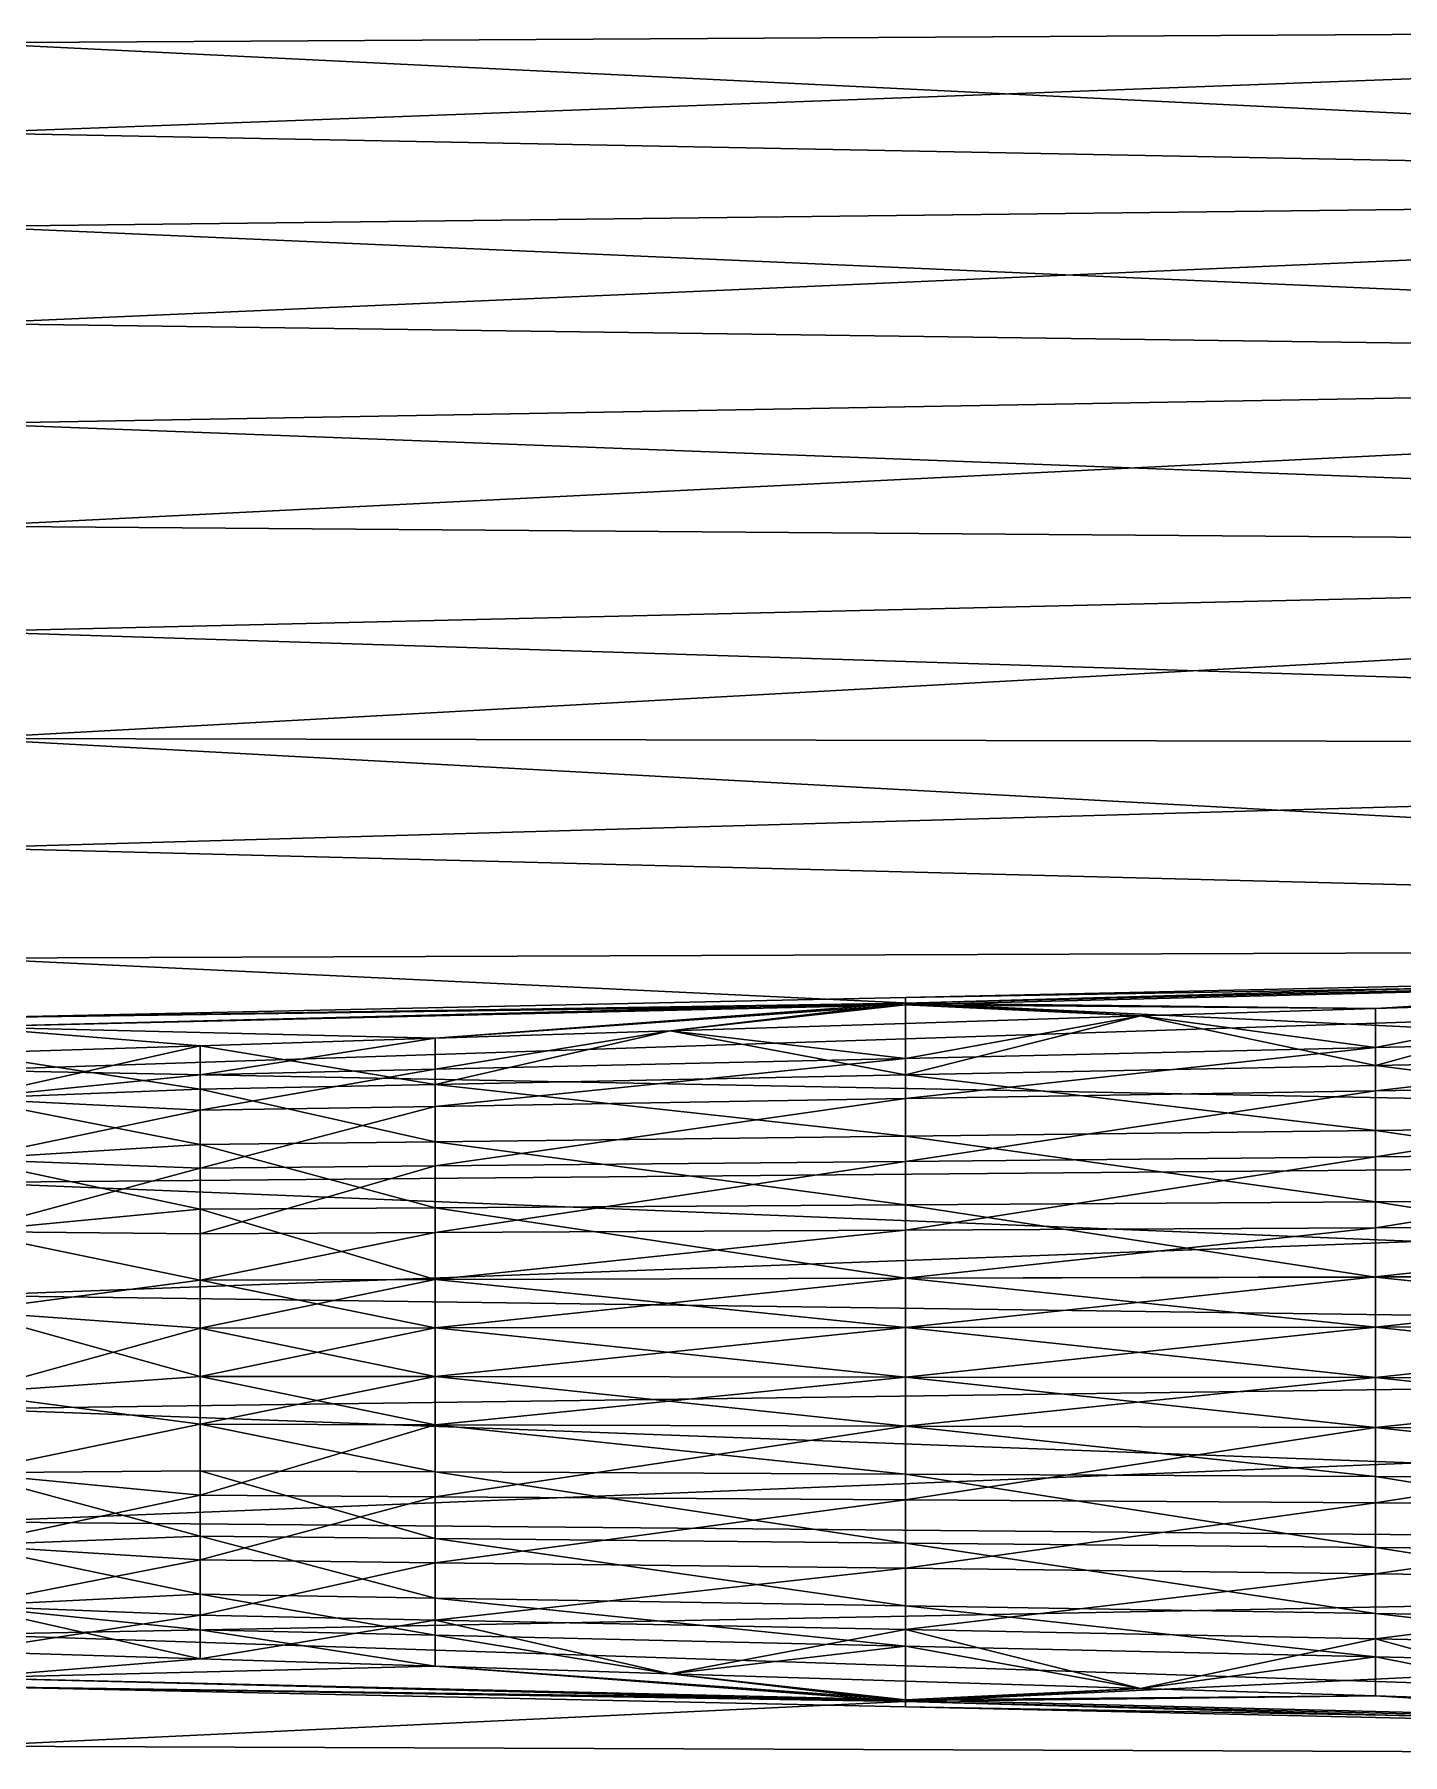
# Model space of a CAD drawing. Header units: millimetres. Extents: x -104 to 115, y -53 to 68.
# Drawn here: x -48.42 to -30.47, y 2.51 to 25.08 of the extents above; entities that cross this region are included whole.
import ezdxf

# ---------------------------------------------------------------- set-up
doc = ezdxf.new("R2010")
doc.units = ezdxf.units.MM

msp = doc.modelspace()

# ---------------------------------------------------------------- linework, layer by layer
at = {"color": 7, "lineweight": 0}
for points in [[(-11.884, 25.191, -6.225), (-49.333, 24.974, -6.049), (-49.333, 27.185, -8.032), (-11.884, 25.191, -6.225)], [(-11.884, 25.191, -48.622), (-49.333, 26.106, -47.836), (-49.333, 23.792, -49.696), (-11.884, 25.191, -48.622)], [(-9.722, 23.029, -4.622), (-49.333, 24.974, -6.049), (-11.884, 25.191, -6.225), (-9.722, 23.029, -4.622)], [(-11.884, 25.191, -48.622), (-49.333, 23.792, -49.696), (-9.722, 23.029, -50.225), (-11.884, 25.191, -48.622)], [(-9.722, 23.029, -4.622), (-49.333, 22.563, -4.317), (-49.333, 24.974, -6.049), (-9.722, 23.029, -4.622)], [(-9.722, 23.029, -50.225), (-49.333, 23.792, -49.696), (-49.333, 21.29, -51.295), (-9.722, 23.029, -50.225)], [(-7.414, 20.721, -3.238), (-49.333, 22.563, -4.317), (-9.722, 23.029, -4.622), (-7.414, 20.721, -3.238)], [(-9.722, 23.029, -50.225), (-49.333, 21.29, -51.295), (-7.414, 20.721, -51.609), (-9.722, 23.029, -50.225)], [(-7.414, 20.721, -3.238), (-49.333, 19.978, -2.856), (-49.333, 22.563, -4.317), (-7.414, 20.721, -3.238)], [(-7.414, 20.721, -51.609), (-49.333, 21.29, -51.295), (-49.333, 18.63, -52.615), (-7.414, 20.721, -51.609)], [(-4.981, 18.288, -2.087), (-49.333, 19.978, -2.856), (-7.414, 20.721, -3.238), (-4.981, 18.288, -2.087)], [(-7.414, 20.721, -51.609), (-49.333, 18.63, -52.615), (-4.981, 18.288, -52.759), (-7.414, 20.721, -51.609)], [(-4.981, 18.288, -2.087), (-49.333, 17.25, -1.682), (-49.333, 19.978, -2.856), (-4.981, 18.288, -2.087)], [(-4.981, 18.288, -52.759), (-49.333, 18.63, -52.615), (-49.333, 15.843, -53.639), (-4.981, 18.288, -52.759)], [(-2.447, 15.754, -1.181), (-49.333, 17.25, -1.682), (-4.981, 18.288, -2.087), (-2.447, 15.754, -1.181)], [(-4.981, 18.288, -52.759), (-49.333, 15.843, -53.639), (-2.447, 15.754, -53.666), (-4.981, 18.288, -52.759)], [(-2.447, 15.754, -1.181), (-49.333, 14.412, -0.811), (-49.333, 17.25, -1.682), (-2.447, 15.754, -1.181)], [(-2.447, 15.754, -53.666), (-49.333, 15.843, -53.639), (0.163, 13.143, -54.32), (-2.447, 15.754, -53.666)], [(0.163, 13.143, -54.32), (-49.333, 15.843, -53.639), (-49.333, 12.961, -54.355), (0.163, 13.143, -54.32)], [(0.163, 13.143, -0.527), (-49.333, 14.412, -0.811), (-2.447, 15.754, -1.181), (0.163, 13.143, -0.527)], [(0.163, 13.143, -0.527), (-49.333, 11.495, -0.251), (-49.333, 14.412, -0.811), (0.163, 13.143, -0.527)], [(2.825, 10.481, -0.132), (-49.333, 11.495, -0.251), (0.163, 13.143, -0.527), (2.825, 10.481, -0.132)], [(0.163, 13.143, -54.32), (-49.333, 12.961, -54.355), (2.825, 10.481, -54.715), (0.163, 13.143, -54.32)], [(2.825, 10.481, -54.715), (-49.333, 12.961, -54.355), (-49.333, 10.019, -54.756), (2.825, 10.481, -54.715)], [(-24.652, 12.724, -27.572), (-24.652, 12.661, -28.686), (-36.993, 12.448, -27.561), (-24.652, 12.724, -27.572)], [(-36.993, 12.374, -26.392), (-24.652, 12.675, -26.307), (-24.652, 12.724, -27.572), (-36.993, 12.374, -26.392)], [(-36.993, 12.374, -26.392), (-24.652, 12.724, -27.572), (-36.993, 12.448, -27.561), (-36.993, 12.374, -26.392)], [(-30.823, 12.303, -25.169), (-24.652, 12.675, -26.307), (-36.993, 12.374, -26.392), (-30.823, 12.303, -25.169)], [(-24.652, 12.661, -28.686), (-30.823, 12.303, -29.678), (-36.993, 12.353, -28.59), (-24.652, 12.661, -28.686)], [(-24.652, 12.661, -28.686), (-36.993, 12.353, -28.59), (-36.993, 12.448, -27.561), (-24.652, 12.661, -28.686)], [(-27.737, 12.4, -25.12), (-24.652, 12.675, -26.307), (-30.823, 12.303, -25.169), (-27.737, 12.4, -25.12)], [(-27.737, 12.4, -29.727), (-30.823, 12.303, -29.678), (-24.652, 12.661, -28.686), (-27.737, 12.4, -29.727)], [(-36.993, 12.448, -27.561), (-36.993, 12.353, -28.59), (-49.333, 12.181, -27.423), (-36.993, 12.448, -27.561)], [(-36.993, 12.448, -27.561), (-49.333, 12.181, -27.423), (-36.993, 12.374, -26.392), (-36.993, 12.448, -27.561)], [(-43.163, 11.913, -25.364), (-36.993, 12.374, -26.392), (-49.333, 12.064, -26.415), (-43.163, 11.913, -25.364)], [(-36.993, 12.374, -26.392), (-49.333, 12.181, -27.423), (-49.333, 12.064, -26.415), (-36.993, 12.374, -26.392)], [(-36.993, 12.353, -28.59), (-43.163, 11.913, -29.483), (-49.333, 12.064, -28.431), (-36.993, 12.353, -28.59)], [(-36.993, 12.353, -28.59), (-49.333, 12.064, -28.431), (-49.333, 12.181, -27.423), (-36.993, 12.353, -28.59)], [(-40.078, 12.01, -25.315), (-36.993, 12.374, -26.392), (-43.163, 11.913, -25.364), (-40.078, 12.01, -25.315)], [(-40.078, 12.01, -29.532), (-43.163, 11.913, -29.483), (-36.993, 12.353, -28.59), (-40.078, 12.01, -29.532)], [(-36.993, 12.108, -25.266), (-36.993, 12.374, -26.392), (-40.078, 12.01, -25.315), (-36.993, 12.108, -25.266)], [(-36.993, 12.353, -28.59), (-36.993, 12.108, -29.581), (-40.078, 12.01, -29.532), (-36.993, 12.353, -28.59)], [(-30.823, 12.303, -25.169), (-36.993, 12.374, -26.392), (-33.908, 12.205, -25.217), (-30.823, 12.303, -25.169)], [(-33.908, 12.205, -25.217), (-36.993, 12.374, -26.392), (-36.993, 12.108, -25.266), (-33.908, 12.205, -25.217)], [(-30.823, 12.303, -29.678), (-33.908, 12.205, -29.629), (-36.993, 12.353, -28.59), (-30.823, 12.303, -29.678)], [(-36.993, 12.353, -28.59), (-33.908, 12.205, -29.629), (-36.993, 12.108, -29.581), (-36.993, 12.353, -28.59)], [(-36.993, 11.431, -30.191), (-36.993, 12.108, -29.581), (-33.908, 12.205, -29.629), (-36.993, 11.431, -30.191)], [(-36.993, 11.431, -30.191), (-33.908, 12.205, -29.629), (-30.823, 11.555, -30.186), (-36.993, 11.431, -30.191)], [(-30.823, 11.79, -24.804), (-33.908, 12.205, -25.217), (-36.993, 11.648, -24.828), (-30.823, 11.79, -24.804)], [(-36.993, 11.648, -24.828), (-33.908, 12.205, -25.217), (-36.993, 12.108, -25.266), (-36.993, 11.648, -24.828)], [(-30.823, 11.555, -30.186), (-33.908, 12.205, -29.629), (-30.823, 12.303, -29.678), (-30.823, 11.555, -30.186)], [(-30.823, 11.79, -24.804), (-30.823, 12.303, -25.169), (-33.908, 12.205, -25.217), (-30.823, 11.79, -24.804)], [(-30.823, 11.555, -30.186), (-30.823, 12.303, -29.678), (-27.737, 12.4, -29.727), (-30.823, 11.555, -30.186)], [(-30.823, 11.555, -30.186), (-27.737, 12.4, -29.727), (-24.652, 11.679, -30.182), (-30.823, 11.555, -30.186)], [(-24.652, 11.933, -24.779), (-27.737, 12.4, -25.12), (-30.823, 11.79, -24.804), (-24.652, 11.933, -24.779)], [(-30.823, 11.79, -24.804), (-27.737, 12.4, -25.12), (-30.823, 12.303, -25.169), (-30.823, 11.79, -24.804)], [(-43.163, 11.913, -25.364), (-49.333, 12.064, -26.415), (-46.248, 11.815, -25.412), (-43.163, 11.913, -25.364)], [(-46.248, 11.815, -25.412), (-49.333, 12.064, -26.415), (-49.333, 11.718, -25.461), (-46.248, 11.815, -25.412)], [(-43.163, 11.913, -29.483), (-46.248, 11.815, -29.434), (-49.333, 12.064, -28.431), (-43.163, 11.913, -29.483)], [(-49.333, 12.064, -28.431), (-46.248, 11.815, -29.434), (-49.333, 11.718, -29.386), (-49.333, 12.064, -28.431)], [(-43.163, 11.307, -30.195), (-43.163, 11.913, -29.483), (-40.078, 12.01, -29.532), (-43.163, 11.307, -30.195)], [(-43.163, 11.307, -30.195), (-40.078, 12.01, -29.532), (-36.993, 11.431, -30.191), (-43.163, 11.307, -30.195)], [(-36.993, 11.648, -24.828), (-40.078, 12.01, -25.315), (-43.163, 11.505, -24.853), (-36.993, 11.648, -24.828)], [(-43.163, 11.505, -24.853), (-40.078, 12.01, -25.315), (-43.163, 11.913, -25.364), (-43.163, 11.505, -24.853)], [(-36.993, 11.431, -30.191), (-40.078, 12.01, -29.532), (-36.993, 12.108, -29.581), (-36.993, 11.431, -30.191)], [(-36.993, 11.648, -24.828), (-36.993, 12.108, -25.266), (-40.078, 12.01, -25.315), (-36.993, 11.648, -24.828)], [(-46.248, 11.245, -30.197), (-49.333, 11.718, -29.386), (-46.248, 11.815, -29.434), (-46.248, 11.245, -30.197)], [(-46.248, 11.434, -24.865), (-46.248, 11.815, -25.412), (-49.333, 11.122, -24.564), (-46.248, 11.434, -24.865)], [(-49.333, 11.122, -24.564), (-46.248, 11.815, -25.412), (-49.333, 11.718, -25.461), (-49.333, 11.122, -24.564)], [(-43.163, 11.307, -30.195), (-46.248, 11.815, -29.434), (-43.163, 11.913, -29.483), (-43.163, 11.307, -30.195)], [(-43.163, 11.505, -24.853), (-43.163, 11.913, -25.364), (-46.248, 11.434, -24.865), (-43.163, 11.505, -24.853)], [(-46.248, 11.434, -24.865), (-43.163, 11.913, -25.364), (-46.248, 11.815, -25.412), (-46.248, 11.434, -24.865)], [(-46.248, 11.245, -30.197), (-46.248, 11.815, -29.434), (-43.163, 11.307, -30.195), (-46.248, 11.245, -30.197)], [(-30.823, 11.222, -24.48), (-30.823, 11.79, -24.804), (-36.993, 11.121, -24.439), (-30.823, 11.222, -24.48)], [(-36.993, 11.121, -24.439), (-30.823, 11.79, -24.804), (-36.993, 11.648, -24.828), (-36.993, 11.121, -24.439)], [(-24.652, 11.324, -24.52), (-24.652, 11.933, -24.779), (-30.823, 11.222, -24.48), (-24.652, 11.324, -24.52)], [(-30.823, 11.222, -24.48), (-24.652, 11.933, -24.779), (-30.823, 11.79, -24.804), (-30.823, 11.222, -24.48)], [(-46.248, 11.245, -30.197), (-49.333, 11.122, -30.282), (-49.333, 11.718, -29.386), (-46.248, 11.245, -30.197)], [(-36.993, 11.121, -24.439), (-36.993, 11.648, -24.828), (-43.163, 11.019, -24.399), (-36.993, 11.121, -24.439)], [(-43.163, 11.019, -24.399), (-36.993, 11.648, -24.828), (-43.163, 11.505, -24.853), (-43.163, 11.019, -24.399)], [(-36.993, 11.431, -30.191), (-30.823, 11.555, -30.186), (-30.823, 10.702, -30.608), (-36.993, 11.431, -30.191)], [(-30.823, 11.555, -30.186), (-24.652, 11.679, -30.182), (-24.652, 10.775, -30.519), (-30.823, 11.555, -30.186)], [(-30.823, 11.555, -30.186), (-24.652, 10.775, -30.519), (-30.823, 10.702, -30.608), (-30.823, 11.555, -30.186)], [(2.825, 10.481, -0.132), (-49.333, 8.536, -0.01), (-49.333, 11.495, -0.251), (2.825, 10.481, -0.132)], [(-46.248, 11.434, -24.865), (-49.333, 11.122, -24.564), (-46.248, 10.969, -24.379), (-46.248, 11.434, -24.865)], [(-43.163, 11.019, -24.399), (-43.163, 11.505, -24.853), (-46.248, 10.969, -24.379), (-43.163, 11.019, -24.399)], [(-46.248, 10.969, -24.379), (-43.163, 11.505, -24.853), (-46.248, 11.434, -24.865), (-46.248, 10.969, -24.379)], [(-46.248, 11.245, -30.197), (-43.163, 11.307, -30.195), (-43.163, 10.554, -30.785), (-46.248, 11.245, -30.197)], [(-43.163, 11.307, -30.195), (-36.993, 11.431, -30.191), (-36.993, 10.628, -30.696), (-43.163, 11.307, -30.195)], [(-43.163, 11.307, -30.195), (-36.993, 10.628, -30.696), (-43.163, 10.554, -30.785), (-43.163, 11.307, -30.195)], [(-36.993, 11.431, -30.191), (-30.823, 10.702, -30.608), (-36.993, 10.628, -30.696), (-36.993, 11.431, -30.191)], [(-24.652, 10.416, -24.221), (-24.652, 11.324, -24.52), (-30.823, 10.357, -24.106), (-24.652, 10.416, -24.221)], [(-30.823, 10.357, -24.106), (-24.652, 11.324, -24.52), (-30.823, 11.222, -24.48), (-30.823, 10.357, -24.106)], [(-46.248, 10.517, -30.829), (-49.333, 11.122, -30.282), (-46.248, 11.245, -30.197), (-46.248, 10.517, -30.829)], [(-46.248, 10.517, -30.829), (-49.333, 10.325, -31.007), (-49.333, 11.122, -30.282), (-46.248, 10.517, -30.829)], [(-46.248, 10.969, -24.379), (-49.333, 11.122, -24.564), (-49.333, 10.325, -23.84), (-46.248, 10.969, -24.379)], [(-46.248, 11.245, -30.197), (-43.163, 10.554, -30.785), (-46.248, 10.517, -30.829), (-46.248, 11.245, -30.197)], [(-36.993, 10.297, -23.991), (-36.993, 11.121, -24.439), (-43.163, 10.238, -23.877), (-36.993, 10.297, -23.991)], [(-43.163, 10.238, -23.877), (-36.993, 11.121, -24.439), (-43.163, 11.019, -24.399), (-43.163, 10.238, -23.877)], [(-30.823, 10.357, -24.106), (-30.823, 11.222, -24.48), (-36.993, 10.297, -23.991), (-30.823, 10.357, -24.106)], [(-36.993, 10.297, -23.991), (-30.823, 11.222, -24.48), (-36.993, 11.121, -24.439), (-36.993, 10.297, -23.991)], [(-46.248, 10.969, -24.379), (-49.333, 10.325, -23.84), (-46.248, 10.208, -23.819), (-46.248, 10.969, -24.379)], [(-43.163, 10.238, -23.877), (-43.163, 11.019, -24.399), (-46.248, 10.208, -23.819), (-43.163, 10.238, -23.877)], [(-46.248, 10.208, -23.819), (-43.163, 11.019, -24.399), (-46.248, 10.969, -24.379), (-46.248, 10.208, -23.819)], [(-36.993, 10.628, -30.696), (-36.993, 9.729, -31.079), (-43.163, 10.554, -30.785), (-36.993, 10.628, -30.696)], [(-30.823, 10.702, -30.608), (-30.823, 9.768, -30.927), (-36.993, 10.628, -30.696), (-30.823, 10.702, -30.608)], [(-36.993, 10.628, -30.696), (-30.823, 9.768, -30.927), (-36.993, 9.729, -31.079), (-36.993, 10.628, -30.696)], [(-24.652, 10.775, -30.519), (-24.652, 9.808, -30.774), (-30.823, 10.702, -30.608), (-24.652, 10.775, -30.519)], [(-30.823, 10.702, -30.608), (-24.652, 9.808, -30.774), (-30.823, 9.768, -30.927), (-30.823, 10.702, -30.608)], [(-46.248, 10.517, -30.829), (-46.248, 9.669, -31.307), (-49.333, 10.325, -31.007), (-46.248, 10.517, -30.829)], [(2.825, 10.481, -54.715), (-49.333, 10.019, -54.756), (5.513, 7.793, -54.847), (2.825, 10.481, -54.715)], [(5.513, 7.793, 0), (-49.333, 8.536, -0.01), (2.825, 10.481, -0.132), (5.513, 7.793, 0)], [(-43.163, 10.554, -30.785), (-43.163, 9.689, -31.231), (-46.248, 10.517, -30.829), (-43.163, 10.554, -30.785)], [(-43.163, 9.689, -31.231), (-46.248, 9.669, -31.307), (-46.248, 10.517, -30.829), (-43.163, 9.689, -31.231)], [(-43.163, 10.554, -30.785), (-36.993, 9.729, -31.079), (-43.163, 9.689, -31.231), (-43.163, 10.554, -30.785)], [(-24.652, 9.455, -24.005), (-24.652, 10.416, -24.221), (-30.823, 9.424, -23.836), (-24.652, 9.455, -24.005)], [(-30.823, 10.357, -24.106), (-30.823, 9.424, -23.836), (-24.652, 10.416, -24.221), (-30.823, 10.357, -24.106)], [(-46.248, 9.669, -31.307), (-49.333, 9.376, -31.516), (-49.333, 10.325, -31.007), (-46.248, 9.669, -31.307)], [(-46.248, 10.208, -23.819), (-49.333, 10.325, -23.84), (-49.333, 9.376, -23.331), (-46.248, 10.208, -23.819)], [(-46.248, 10.208, -23.819), (-49.333, 9.376, -23.331), (-46.248, 9.348, -23.414), (-46.248, 10.208, -23.819)], [(-46.248, 9.348, -23.414), (-43.163, 9.363, -23.498), (-43.163, 10.238, -23.877), (-46.248, 9.348, -23.414)], [(-46.248, 9.348, -23.414), (-43.163, 10.238, -23.877), (-46.248, 10.208, -23.819), (-46.248, 9.348, -23.414)], [(-43.163, 9.363, -23.498), (-36.993, 9.393, -23.667), (-36.993, 10.297, -23.991), (-43.163, 9.363, -23.498)], [(-43.163, 9.363, -23.498), (-36.993, 10.297, -23.991), (-43.163, 10.238, -23.877), (-43.163, 9.363, -23.498)], [(-36.993, 9.393, -23.667), (-30.823, 9.424, -23.836), (-30.823, 10.357, -24.106), (-36.993, 9.393, -23.667)], [(-36.993, 9.393, -23.667), (-30.823, 10.357, -24.106), (-36.993, 10.297, -23.991), (-36.993, 9.393, -23.667)], [(5.513, 7.793, -54.847), (-49.333, 10.019, -54.756), (-49.333, 7.051, -54.837), (5.513, 7.793, -54.847)], [(-36.993, 9.729, -31.079), (-36.993, 8.763, -31.32), (-43.163, 9.689, -31.231), (-36.993, 9.729, -31.079)], [(-30.823, 9.768, -30.927), (-30.823, 8.78, -31.127), (-36.993, 9.729, -31.079), (-30.823, 9.768, -30.927)], [(-36.993, 9.729, -31.079), (-30.823, 8.78, -31.127), (-36.993, 8.763, -31.32), (-36.993, 9.729, -31.079)], [(-24.652, 9.808, -30.774), (-24.652, 8.796, -30.935), (-30.823, 9.768, -30.927), (-24.652, 9.808, -30.774)], [(-30.823, 9.768, -30.927), (-24.652, 8.796, -30.935), (-30.823, 8.78, -31.127), (-30.823, 9.768, -30.927)], [(-46.248, 8.738, -31.608), (-49.333, 9.376, -31.516), (-46.248, 9.669, -31.307), (-46.248, 8.738, -31.608)], [(-43.163, 9.689, -31.231), (-43.163, 8.747, -31.512), (-46.248, 9.669, -31.307), (-43.163, 9.689, -31.231)], [(-46.248, 8.738, -31.608), (-46.248, 9.669, -31.307), (-43.163, 8.747, -31.512), (-46.248, 8.738, -31.608)], [(-36.993, 8.763, -31.32), (-43.163, 8.747, -31.512), (-43.163, 9.689, -31.231), (-36.993, 8.763, -31.32)], [(-46.248, 8.738, -31.608), (-49.333, 8.332, -31.778), (-49.333, 9.376, -31.516), (-46.248, 8.738, -31.608)], [(-46.248, 9.348, -23.414), (-49.333, 9.376, -23.331), (-46.248, 8.739, -23.24), (-46.248, 9.348, -23.414)], [(-49.333, 9.376, -23.331), (-49.333, 8.332, -23.069), (-46.248, 8.739, -23.24), (-49.333, 9.376, -23.331)], [(-46.248, 9.348, -23.414), (-46.248, 8.739, -23.24), (-43.163, 9.363, -23.498), (-46.248, 9.348, -23.414)], [(-43.163, 9.363, -23.498), (-46.248, 8.739, -23.24), (-43.163, 8.747, -23.336), (-43.163, 9.363, -23.498)], [(-43.163, 9.363, -23.498), (-43.163, 8.747, -23.336), (-36.993, 9.393, -23.667), (-43.163, 9.363, -23.498)], [(-36.993, 9.393, -23.667), (-43.163, 8.747, -23.336), (-36.993, 8.764, -23.528), (-36.993, 9.393, -23.667)], [(-36.993, 9.393, -23.667), (-36.993, 8.764, -23.528), (-30.823, 9.424, -23.836), (-36.993, 9.393, -23.667)], [(-30.823, 9.424, -23.836), (-36.993, 8.764, -23.528), (-30.823, 8.781, -23.721), (-30.823, 9.424, -23.836)], [(-30.823, 9.424, -23.836), (-30.823, 8.781, -23.721), (-24.652, 9.455, -24.005), (-30.823, 9.424, -23.836)], [(-24.652, 9.455, -24.005), (-30.823, 8.781, -23.721), (-24.652, 8.797, -23.913), (-24.652, 9.455, -24.005)], [(-46.248, 8.739, -23.24), (-49.333, 8.332, -23.069), (-46.248, 8.111, -23.15), (-46.248, 8.739, -23.24)], [(-46.248, 8.111, -31.697), (-49.333, 8.332, -31.778), (-46.248, 8.738, -31.608), (-46.248, 8.111, -31.697)], [(-43.163, 8.113, -31.595), (-46.248, 8.738, -31.608), (-43.163, 8.747, -31.512), (-43.163, 8.113, -31.595)], [(-46.248, 8.739, -23.24), (-46.248, 8.111, -23.15), (-43.163, 8.747, -23.336), (-46.248, 8.739, -23.24)], [(-43.163, 8.747, -23.336), (-46.248, 8.111, -23.15), (-43.163, 8.114, -23.252), (-43.163, 8.747, -23.336)], [(-46.248, 8.111, -31.697), (-46.248, 8.738, -31.608), (-43.163, 8.113, -31.595), (-46.248, 8.111, -31.697)], [(-43.163, 8.747, -23.336), (-43.163, 8.114, -23.252), (-36.993, 8.764, -23.528), (-43.163, 8.747, -23.336)], [(-36.993, 8.764, -23.528), (-43.163, 8.114, -23.252), (-36.993, 8.119, -23.456), (-36.993, 8.764, -23.528)], [(-36.993, 8.763, -31.32), (-36.993, 8.118, -31.391), (-43.163, 8.747, -31.512), (-36.993, 8.763, -31.32)], [(-43.163, 8.747, -31.512), (-36.993, 8.118, -31.391), (-43.163, 8.113, -31.595), (-43.163, 8.747, -31.512)], [(-36.993, 8.764, -23.528), (-36.993, 8.119, -23.456), (-30.823, 8.781, -23.721), (-36.993, 8.764, -23.528)], [(-30.823, 8.781, -23.721), (-36.993, 8.119, -23.456), (-30.823, 8.124, -23.661), (-30.823, 8.781, -23.721)], [(-30.823, 8.78, -31.127), (-30.823, 8.124, -31.187), (-36.993, 8.763, -31.32), (-30.823, 8.78, -31.127)], [(-30.823, 8.124, -31.187), (-36.993, 8.118, -31.391), (-36.993, 8.763, -31.32), (-30.823, 8.124, -31.187)], [(-24.652, 8.13, -23.865), (-24.652, 8.797, -23.913), (-30.823, 8.124, -23.661), (-24.652, 8.13, -23.865)], [(-30.823, 8.781, -23.721), (-30.823, 8.124, -23.661), (-24.652, 8.797, -23.913), (-30.823, 8.781, -23.721)], [(-24.652, 8.796, -30.935), (-24.652, 8.129, -30.982), (-30.823, 8.78, -31.127), (-24.652, 8.796, -30.935)], [(-30.823, 8.78, -31.127), (-24.652, 8.129, -30.982), (-30.823, 8.124, -31.187), (-30.823, 8.78, -31.127)], [(5.513, 7.793, 0), (-49.333, 5.568, -0.09), (-49.333, 8.536, -0.01), (5.513, 7.793, 0)], [(-49.333, 7.255, -31.778), (-49.333, 8.332, -31.778), (-46.248, 7.475, -31.696), (-49.333, 7.255, -31.778)], [(-46.248, 7.475, -31.696), (-49.333, 8.332, -31.778), (-46.248, 8.111, -31.697), (-46.248, 7.475, -31.696)], [(-49.333, 8.332, -23.069), (-49.333, 7.255, -23.069), (-46.248, 8.111, -23.15), (-49.333, 8.332, -23.069)], [(-24.652, 8.13, -23.865), (-30.823, 8.124, -23.661), (-30.823, 7.463, -23.66), (-24.652, 8.13, -23.865)], [(-30.823, 7.463, -23.66), (-24.652, 7.458, -23.864), (-24.652, 8.13, -23.865), (-30.823, 7.463, -23.66)], [(-30.823, 8.124, -31.187), (-24.652, 8.129, -30.982), (-24.652, 7.457, -30.982), (-30.823, 8.124, -31.187)], [(-46.248, 8.111, -23.15), (-49.333, 7.255, -23.069), (-46.248, 7.476, -23.15), (-46.248, 8.111, -23.15)], [(-46.248, 8.111, -23.15), (-46.248, 7.476, -23.15), (-43.163, 8.114, -23.252), (-46.248, 8.111, -23.15)], [(-43.163, 8.114, -23.252), (-46.248, 7.476, -23.15), (-43.163, 7.473, -23.252), (-43.163, 8.114, -23.252)], [(-43.163, 7.473, -31.594), (-46.248, 8.111, -31.697), (-43.163, 8.113, -31.595), (-43.163, 7.473, -31.594)], [(-46.248, 7.475, -31.696), (-46.248, 8.111, -31.697), (-43.163, 7.473, -31.594), (-46.248, 7.475, -31.696)], [(-43.163, 8.114, -23.252), (-43.163, 7.473, -23.252), (-36.993, 8.119, -23.456), (-43.163, 8.114, -23.252)], [(-36.993, 8.119, -23.456), (-43.163, 7.473, -23.252), (-36.993, 7.468, -23.456), (-36.993, 8.119, -23.456)], [(-36.993, 7.467, -31.39), (-43.163, 8.113, -31.595), (-36.993, 8.118, -31.391), (-36.993, 7.467, -31.39)], [(-43.163, 7.473, -31.594), (-43.163, 8.113, -31.595), (-36.993, 7.467, -31.39), (-43.163, 7.473, -31.594)], [(-30.823, 8.124, -31.187), (-30.823, 7.462, -31.186), (-36.993, 8.118, -31.391), (-30.823, 8.124, -31.187)], [(-30.823, 7.463, -23.66), (-30.823, 8.124, -23.661), (-36.993, 7.468, -23.456), (-30.823, 7.463, -23.66)], [(-36.993, 8.119, -23.456), (-36.993, 7.468, -23.456), (-30.823, 8.124, -23.661), (-36.993, 8.119, -23.456)], [(-36.993, 7.467, -31.39), (-36.993, 8.118, -31.391), (-30.823, 7.462, -31.186), (-36.993, 7.467, -31.39)], [(-24.652, 7.457, -30.982), (-30.823, 7.462, -31.186), (-30.823, 8.124, -31.187), (-24.652, 7.457, -30.982)], [(5.513, 7.793, -54.847), (-49.333, 7.051, -54.837), (2.825, 5.105, -54.715), (5.513, 7.793, -54.847)], [(2.825, 5.105, -0.132), (-49.333, 5.568, -0.09), (5.513, 7.793, 0), (2.825, 5.105, -0.132)], [(-46.248, 7.476, -23.15), (-49.333, 7.255, -23.069), (-46.248, 6.848, -23.239), (-46.248, 7.476, -23.15)], [(-46.248, 6.848, -31.606), (-49.333, 7.255, -31.778), (-46.248, 7.475, -31.696), (-46.248, 6.848, -31.606)], [(-46.248, 7.476, -23.15), (-46.248, 6.848, -23.239), (-43.163, 7.473, -23.252), (-46.248, 7.476, -23.15)], [(-46.248, 6.848, -31.606), (-46.248, 7.475, -31.696), (-43.163, 6.839, -31.51), (-46.248, 6.848, -31.606)], [(-43.163, 6.839, -31.51), (-46.248, 7.475, -31.696), (-43.163, 7.473, -31.594), (-43.163, 6.839, -31.51)], [(-43.163, 7.473, -23.252), (-46.248, 6.848, -23.239), (-43.163, 6.84, -23.335), (-43.163, 7.473, -23.252)], [(-43.163, 6.839, -31.51), (-43.163, 7.473, -31.594), (-36.993, 6.823, -31.318), (-43.163, 6.839, -31.51)], [(-36.993, 6.823, -31.318), (-43.163, 7.473, -31.594), (-36.993, 7.467, -31.39), (-36.993, 6.823, -31.318)], [(-43.163, 6.84, -23.335), (-36.993, 7.468, -23.456), (-43.163, 7.473, -23.252), (-43.163, 6.84, -23.335)], [(-36.993, 6.823, -23.527), (-36.993, 7.468, -23.456), (-43.163, 6.84, -23.335), (-36.993, 6.823, -23.527)], [(-30.823, 7.463, -23.66), (-36.993, 7.468, -23.456), (-36.993, 6.823, -23.527), (-30.823, 7.463, -23.66)], [(-36.993, 6.823, -31.318), (-36.993, 7.467, -31.39), (-30.823, 6.806, -31.126), (-36.993, 6.823, -31.318)], [(-30.823, 6.806, -31.126), (-36.993, 7.467, -31.39), (-30.823, 7.462, -31.186), (-30.823, 6.806, -31.126)], [(-30.823, 6.807, -23.719), (-30.823, 7.463, -23.66), (-36.993, 6.823, -23.527), (-30.823, 6.807, -23.719)], [(-30.823, 6.807, -23.719), (-24.652, 7.458, -23.864), (-30.823, 7.463, -23.66), (-30.823, 6.807, -23.719)], [(-24.652, 7.457, -30.982), (-24.652, 6.79, -30.934), (-30.823, 7.462, -31.186), (-24.652, 7.457, -30.982)], [(-30.823, 6.806, -31.126), (-30.823, 7.462, -31.186), (-24.652, 6.79, -30.934), (-30.823, 6.806, -31.126)], [(-24.652, 6.79, -23.912), (-24.652, 7.458, -23.864), (-30.823, 6.807, -23.719), (-24.652, 6.79, -23.912)], [(-49.333, 6.211, -31.516), (-49.333, 7.255, -31.778), (-46.248, 6.848, -31.606), (-49.333, 6.211, -31.516)], [(-46.248, 6.848, -23.239), (-49.333, 7.255, -23.069), (-49.333, 6.211, -23.331), (-46.248, 6.848, -23.239)], [(2.825, 5.105, -54.715), (-49.333, 7.051, -54.837), (-49.333, 4.091, -54.596), (2.825, 5.105, -54.715)], [(-46.248, 6.239, -31.433), (-49.333, 6.211, -31.516), (-46.248, 6.848, -31.606), (-46.248, 6.239, -31.433)], [(-46.248, 6.848, -23.239), (-49.333, 6.211, -23.331), (-46.248, 5.917, -23.54), (-46.248, 6.848, -23.239)], [(-46.248, 6.239, -31.433), (-46.248, 6.848, -31.606), (-43.163, 6.224, -31.349), (-46.248, 6.239, -31.433)], [(-43.163, 6.224, -31.349), (-46.248, 6.848, -31.606), (-43.163, 6.839, -31.51), (-43.163, 6.224, -31.349)], [(-46.248, 6.848, -23.239), (-46.248, 5.917, -23.54), (-43.163, 6.84, -23.335), (-46.248, 6.848, -23.239)], [(-43.163, 5.898, -23.616), (-43.163, 6.84, -23.335), (-46.248, 5.917, -23.54), (-43.163, 5.898, -23.616)], [(-36.993, 6.823, -23.527), (-43.163, 6.84, -23.335), (-43.163, 5.898, -23.616), (-36.993, 6.823, -23.527)], [(-43.163, 6.224, -31.349), (-43.163, 6.839, -31.51), (-36.993, 6.193, -31.18), (-43.163, 6.224, -31.349)], [(-36.993, 6.193, -31.18), (-43.163, 6.839, -31.51), (-36.993, 6.823, -31.318), (-36.993, 6.193, -31.18)], [(-36.993, 5.858, -23.768), (-36.993, 6.823, -23.527), (-43.163, 5.898, -23.616), (-36.993, 5.858, -23.768)], [(-36.993, 6.193, -31.18), (-36.993, 6.823, -31.318), (-30.823, 6.163, -31.011), (-36.993, 6.193, -31.18)], [(-30.823, 6.163, -31.011), (-36.993, 6.823, -31.318), (-30.823, 6.806, -31.126), (-30.823, 6.163, -31.011)], [(-36.993, 5.858, -23.768), (-30.823, 6.807, -23.719), (-36.993, 6.823, -23.527), (-36.993, 5.858, -23.768)], [(-30.823, 5.818, -23.92), (-30.823, 6.807, -23.719), (-36.993, 5.858, -23.768), (-30.823, 5.818, -23.92)], [(-30.823, 5.818, -23.92), (-24.652, 6.79, -23.912), (-30.823, 6.807, -23.719), (-30.823, 5.818, -23.92)], [(-30.823, 6.163, -31.011), (-30.823, 6.806, -31.126), (-24.652, 6.132, -30.842), (-30.823, 6.163, -31.011)], [(-24.652, 6.132, -30.842), (-30.823, 6.806, -31.126), (-24.652, 6.79, -30.934), (-24.652, 6.132, -30.842)], [(-24.652, 5.779, -24.072), (-24.652, 6.79, -23.912), (-30.823, 5.818, -23.92), (-24.652, 5.779, -24.072)], [(-46.248, 5.378, -31.028), (-49.333, 6.211, -31.516), (-46.248, 6.239, -31.433), (-46.248, 5.378, -31.028)], [(-46.248, 5.378, -31.028), (-49.333, 5.261, -31.007), (-49.333, 6.211, -31.516), (-46.248, 5.378, -31.028)], [(-46.248, 5.917, -23.54), (-49.333, 6.211, -23.331), (-49.333, 5.261, -23.84), (-46.248, 5.917, -23.54)], [(-46.248, 6.239, -31.433), (-43.163, 6.224, -31.349), (-43.163, 5.349, -30.97), (-46.248, 6.239, -31.433)], [(-46.248, 6.239, -31.433), (-43.163, 5.349, -30.97), (-46.248, 5.378, -31.028), (-46.248, 6.239, -31.433)], [(-43.163, 6.224, -31.349), (-36.993, 6.193, -31.18), (-36.993, 5.289, -30.855), (-43.163, 6.224, -31.349)], [(-43.163, 6.224, -31.349), (-36.993, 5.289, -30.855), (-43.163, 5.349, -30.97), (-43.163, 6.224, -31.349)], [(-36.993, 6.193, -31.18), (-30.823, 6.163, -31.011), (-30.823, 5.23, -30.74), (-36.993, 6.193, -31.18)], [(-36.993, 6.193, -31.18), (-30.823, 5.23, -30.74), (-36.993, 5.289, -30.855), (-36.993, 6.193, -31.18)], [(-24.652, 6.132, -30.842), (-24.652, 5.171, -30.625), (-30.823, 6.163, -31.011), (-24.652, 6.132, -30.842)], [(-30.823, 5.23, -30.74), (-30.823, 6.163, -31.011), (-24.652, 5.171, -30.625), (-30.823, 5.23, -30.74)], [(-46.248, 5.069, -24.018), (-46.248, 5.917, -23.54), (-49.333, 5.261, -23.84), (-46.248, 5.069, -24.018)], [(-43.163, 5.898, -23.616), (-46.248, 5.917, -23.54), (-46.248, 5.069, -24.018), (-43.163, 5.898, -23.616)], [(-43.163, 5.032, -24.062), (-43.163, 5.898, -23.616), (-46.248, 5.069, -24.018), (-43.163, 5.032, -24.062)], [(-43.163, 5.032, -24.062), (-36.993, 5.858, -23.768), (-43.163, 5.898, -23.616), (-43.163, 5.032, -24.062)], [(-36.993, 4.959, -24.15), (-36.993, 5.858, -23.768), (-43.163, 5.032, -24.062), (-36.993, 4.959, -24.15)], [(-36.993, 4.959, -24.15), (-30.823, 5.818, -23.92), (-36.993, 5.858, -23.768), (-36.993, 4.959, -24.15)], [(-30.823, 4.885, -24.239), (-30.823, 5.818, -23.92), (-36.993, 4.959, -24.15), (-30.823, 4.885, -24.239)], [(-30.823, 4.885, -24.239), (-24.652, 5.779, -24.072), (-30.823, 5.818, -23.92), (-30.823, 4.885, -24.239)], [(-24.652, 4.811, -24.327), (-24.652, 5.779, -24.072), (-30.823, 4.885, -24.239), (-24.652, 4.811, -24.327)], [(2.825, 5.105, -0.132), (-49.333, 2.626, -0.491), (-49.333, 5.568, -0.09), (2.825, 5.105, -0.132)], [(-46.248, 4.618, -30.468), (-49.333, 5.261, -31.007), (-46.248, 5.378, -31.028), (-46.248, 4.618, -30.468)], [(-46.248, 4.618, -30.468), (-49.333, 4.465, -30.282), (-49.333, 5.261, -31.007), (-46.248, 4.618, -30.468)], [(-46.248, 5.069, -24.018), (-49.333, 5.261, -23.84), (-49.333, 4.465, -24.564), (-46.248, 5.069, -24.018)], [(-43.163, 5.349, -30.97), (-43.163, 4.567, -30.448), (-46.248, 5.378, -31.028), (-43.163, 5.349, -30.97)], [(-46.248, 5.378, -31.028), (-43.163, 4.567, -30.448), (-46.248, 4.618, -30.468), (-46.248, 5.378, -31.028)], [(-36.993, 5.289, -30.855), (-36.993, 4.466, -30.407), (-43.163, 5.349, -30.97), (-36.993, 5.289, -30.855)], [(-43.163, 5.349, -30.97), (-36.993, 4.466, -30.407), (-43.163, 4.567, -30.448), (-43.163, 5.349, -30.97)], [(-30.823, 5.23, -30.74), (-30.823, 4.364, -30.367), (-36.993, 5.289, -30.855), (-30.823, 5.23, -30.74)], [(-36.993, 5.289, -30.855), (-30.823, 4.364, -30.367), (-36.993, 4.466, -30.407), (-36.993, 5.289, -30.855)], [(-24.652, 5.171, -30.625), (-24.652, 4.263, -30.327), (-30.823, 5.23, -30.74), (-24.652, 5.171, -30.625)], [(-30.823, 5.23, -30.74), (-24.652, 4.263, -30.327), (-30.823, 4.364, -30.367), (-30.823, 5.23, -30.74)], [(2.825, 5.105, -54.715), (-49.333, 4.091, -54.596), (0.163, 2.443, -54.32), (2.825, 5.105, -54.715)], [(0.163, 2.443, -0.527), (-49.333, 2.626, -0.491), (2.825, 5.105, -0.132), (0.163, 2.443, -0.527)], [(-46.248, 5.069, -24.018), (-49.333, 4.465, -24.564), (-46.248, 4.342, -24.65), (-46.248, 5.069, -24.018)], [(-46.248, 4.342, -24.65), (-43.163, 5.032, -24.062), (-46.248, 5.069, -24.018), (-46.248, 4.342, -24.65)], [(-46.248, 4.342, -24.65), (-43.163, 4.28, -24.652), (-43.163, 5.032, -24.062), (-46.248, 4.342, -24.65)], [(-43.163, 4.28, -24.652), (-36.993, 4.959, -24.15), (-43.163, 5.032, -24.062), (-43.163, 4.28, -24.652)], [(-43.163, 4.28, -24.652), (-36.993, 4.156, -24.656), (-36.993, 4.959, -24.15), (-43.163, 4.28, -24.652)], [(-36.993, 4.156, -24.656), (-30.823, 4.885, -24.239), (-36.993, 4.959, -24.15), (-36.993, 4.156, -24.656)], [(-36.993, 4.156, -24.656), (-30.823, 4.032, -24.66), (-30.823, 4.885, -24.239), (-36.993, 4.156, -24.656)], [(-30.823, 4.032, -24.66), (-24.652, 4.811, -24.327), (-30.823, 4.885, -24.239), (-30.823, 4.032, -24.66)], [(-30.823, 4.032, -24.66), (-24.652, 3.908, -24.664), (-24.652, 4.811, -24.327), (-30.823, 4.032, -24.66)], [(-46.248, 4.153, -29.981), (-49.333, 4.465, -30.282), (-46.248, 4.618, -30.468), (-46.248, 4.153, -29.981)], [(-43.163, 4.567, -30.448), (-43.163, 4.082, -29.994), (-46.248, 4.618, -30.468), (-43.163, 4.567, -30.448)], [(-46.248, 4.618, -30.468), (-43.163, 4.082, -29.994), (-46.248, 4.153, -29.981), (-46.248, 4.618, -30.468)], [(-36.993, 4.466, -30.407), (-36.993, 3.939, -30.018), (-43.163, 4.567, -30.448), (-36.993, 4.466, -30.407)], [(-43.163, 4.567, -30.448), (-36.993, 3.939, -30.018), (-43.163, 4.082, -29.994), (-43.163, 4.567, -30.448)], [(-46.248, 4.153, -29.981), (-46.248, 3.771, -29.434), (-49.333, 4.465, -30.282), (-46.248, 4.153, -29.981)], [(-49.333, 4.465, -30.282), (-46.248, 3.771, -29.434), (-49.333, 3.869, -29.386), (-49.333, 4.465, -30.282)], [(-46.248, 4.342, -24.65), (-49.333, 4.465, -24.564), (-49.333, 3.869, -25.461), (-46.248, 4.342, -24.65)], [(-46.248, 4.342, -24.65), (-49.333, 3.869, -25.461), (-46.248, 3.771, -25.412), (-46.248, 4.342, -24.65)], [(-46.248, 4.342, -24.65), (-46.248, 3.771, -25.412), (-43.163, 4.28, -24.652), (-46.248, 4.342, -24.65)], [(-30.823, 4.364, -30.367), (-30.823, 3.796, -30.043), (-36.993, 4.466, -30.407), (-30.823, 4.364, -30.367)], [(-36.993, 4.466, -30.407), (-30.823, 3.796, -30.043), (-36.993, 3.939, -30.018), (-36.993, 4.466, -30.407)], [(-24.652, 4.263, -30.327), (-24.652, 3.654, -30.067), (-30.823, 4.364, -30.367), (-24.652, 4.263, -30.327)], [(-30.823, 4.364, -30.367), (-24.652, 3.654, -30.067), (-30.823, 3.796, -30.043), (-30.823, 4.364, -30.367)], [(0.163, 2.443, -54.32), (-49.333, 4.091, -54.596), (-49.333, 1.175, -54.036), (0.163, 2.443, -54.32)], [(-43.163, 4.28, -24.652), (-46.248, 3.771, -25.412), (-43.163, 3.674, -25.364), (-43.163, 4.28, -24.652)], [(-43.163, 4.082, -29.994), (-43.163, 3.674, -29.483), (-46.248, 4.153, -29.981), (-43.163, 4.082, -29.994)], [(-46.248, 4.153, -29.981), (-43.163, 3.674, -29.483), (-46.248, 3.771, -29.434), (-46.248, 4.153, -29.981)], [(-43.163, 4.28, -24.652), (-43.163, 3.674, -25.364), (-40.078, 3.576, -25.315), (-43.163, 4.28, -24.652)], [(-43.163, 4.28, -24.652), (-40.078, 3.576, -25.315), (-36.993, 4.156, -24.656), (-43.163, 4.28, -24.652)], [(-36.993, 3.939, -30.018), (-40.078, 3.576, -29.532), (-43.163, 4.082, -29.994), (-36.993, 3.939, -30.018)], [(-43.163, 4.082, -29.994), (-40.078, 3.576, -29.532), (-43.163, 3.674, -29.483), (-43.163, 4.082, -29.994)], [(-36.993, 4.156, -24.656), (-40.078, 3.576, -25.315), (-36.993, 3.479, -25.266), (-36.993, 4.156, -24.656)], [(-36.993, 4.156, -24.656), (-36.993, 3.479, -25.266), (-33.908, 3.381, -25.217), (-36.993, 4.156, -24.656)], [(-36.993, 4.156, -24.656), (-33.908, 3.381, -25.217), (-30.823, 4.032, -24.66), (-36.993, 4.156, -24.656)], [(-46.248, 3.771, -29.434), (-49.333, 3.523, -28.431), (-49.333, 3.869, -29.386), (-46.248, 3.771, -29.434)], [(-49.333, 3.523, -26.415), (-46.248, 3.771, -25.412), (-49.333, 3.869, -25.461), (-49.333, 3.523, -26.415)], [(-36.993, 3.939, -30.018), (-36.993, 3.479, -29.581), (-40.078, 3.576, -29.532), (-36.993, 3.939, -30.018)], [(-30.823, 3.796, -30.043), (-33.908, 3.381, -29.629), (-36.993, 3.939, -30.018), (-30.823, 3.796, -30.043)], [(-36.993, 3.939, -30.018), (-33.908, 3.381, -29.629), (-36.993, 3.479, -29.581), (-36.993, 3.939, -30.018)], [(-30.823, 4.032, -24.66), (-33.908, 3.381, -25.217), (-30.823, 3.284, -25.169), (-30.823, 4.032, -24.66)], [(-30.823, 4.032, -24.66), (-30.823, 3.284, -25.169), (-27.737, 3.186, -25.12), (-30.823, 4.032, -24.66)], [(-30.823, 4.032, -24.66), (-27.737, 3.186, -25.12), (-24.652, 3.908, -24.664), (-30.823, 4.032, -24.66)], [(-43.163, 3.674, -29.483), (-49.333, 3.523, -28.431), (-46.248, 3.771, -29.434), (-43.163, 3.674, -29.483)], [(-43.163, 3.674, -25.364), (-46.248, 3.771, -25.412), (-49.333, 3.523, -26.415), (-43.163, 3.674, -25.364)], [(-43.163, 3.674, -29.483), (-36.993, 3.213, -28.454), (-49.333, 3.523, -28.431), (-43.163, 3.674, -29.483)], [(-36.993, 3.234, -26.257), (-43.163, 3.674, -25.364), (-49.333, 3.523, -26.415), (-36.993, 3.234, -26.257)], [(-40.078, 3.576, -29.532), (-36.993, 3.213, -28.454), (-43.163, 3.674, -29.483), (-40.078, 3.576, -29.532)], [(-40.078, 3.576, -25.315), (-43.163, 3.674, -25.364), (-36.993, 3.234, -26.257), (-40.078, 3.576, -25.315)], [(-30.823, 3.796, -30.043), (-30.823, 3.284, -29.678), (-33.908, 3.381, -29.629), (-30.823, 3.796, -30.043)], [(-24.652, 3.654, -30.067), (-27.737, 3.186, -29.727), (-30.823, 3.796, -30.043), (-24.652, 3.654, -30.067)], [(-30.823, 3.796, -30.043), (-27.737, 3.186, -29.727), (-30.823, 3.284, -29.678), (-30.823, 3.796, -30.043)], [(-36.993, 3.213, -28.454), (-49.333, 3.406, -27.423), (-49.333, 3.523, -28.431), (-36.993, 3.213, -28.454)], [(-36.993, 3.234, -26.257), (-49.333, 3.523, -26.415), (-49.333, 3.406, -27.423), (-36.993, 3.234, -26.257)], [(-36.993, 3.139, -27.286), (-36.993, 3.234, -26.257), (-49.333, 3.406, -27.423), (-36.993, 3.139, -27.286)], [(-36.993, 3.139, -27.286), (-49.333, 3.406, -27.423), (-36.993, 3.213, -28.454), (-36.993, 3.139, -27.286)], [(-36.993, 3.479, -29.581), (-36.993, 3.213, -28.454), (-40.078, 3.576, -29.532), (-36.993, 3.479, -29.581)], [(-36.993, 3.234, -26.257), (-36.993, 3.479, -25.266), (-40.078, 3.576, -25.315), (-36.993, 3.234, -26.257)], [(-33.908, 3.381, -29.629), (-36.993, 3.213, -28.454), (-36.993, 3.479, -29.581), (-33.908, 3.381, -29.629)], [(-36.993, 3.234, -26.257), (-33.908, 3.381, -25.217), (-36.993, 3.479, -25.266), (-36.993, 3.234, -26.257)], [(-30.823, 3.284, -29.678), (-36.993, 3.213, -28.454), (-33.908, 3.381, -29.629), (-30.823, 3.284, -29.678)], [(-30.823, 3.284, -25.169), (-33.908, 3.381, -25.217), (-36.993, 3.234, -26.257), (-30.823, 3.284, -25.169)], [(-30.823, 3.284, -29.678), (-24.652, 2.911, -28.539), (-36.993, 3.213, -28.454), (-30.823, 3.284, -29.678)], [(-24.652, 2.925, -26.16), (-30.823, 3.284, -25.169), (-36.993, 3.234, -26.257), (-24.652, 2.925, -26.16)], [(-24.652, 2.925, -26.16), (-36.993, 3.234, -26.257), (-36.993, 3.139, -27.286), (-24.652, 2.925, -26.16)], [(-36.993, 3.213, -28.454), (-24.652, 2.911, -28.539), (-24.652, 2.862, -27.275), (-36.993, 3.213, -28.454)], [(-36.993, 3.213, -28.454), (-24.652, 2.862, -27.275), (-36.993, 3.139, -27.286), (-36.993, 3.213, -28.454)], [(-27.737, 3.186, -29.727), (-24.652, 2.911, -28.539), (-30.823, 3.284, -29.678), (-27.737, 3.186, -29.727)], [(-27.737, 3.186, -25.12), (-30.823, 3.284, -25.169), (-24.652, 2.925, -26.16), (-27.737, 3.186, -25.12)], [(-24.652, 2.862, -27.275), (-24.652, 2.925, -26.16), (-36.993, 3.139, -27.286), (-24.652, 2.862, -27.275)], [(0.163, 2.443, -0.527), (-49.333, -0.256, -1.208), (-49.333, 2.626, -0.491), (0.163, 2.443, -0.527)]]:
    msp.add_polyline3d(points, dxfattribs=at)

doc.saveas('drawing.dxf')
